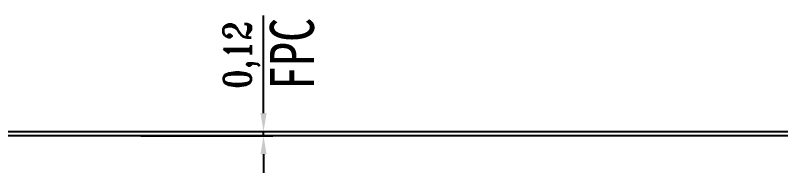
# Model space of a CAD drawing. Header units: millimetres. Extents: x -13735 to -2522, y -872 to 1555.
# Drawn here: x -6795.65 to -6774.83, y -779.74 to -775.46 of the extents above; entities that cross this region are included whole.
import ezdxf

# ---------------------------------------------------------------- set-up
doc = ezdxf.new("R2010")
doc.units = ezdxf.units.MM
doc.header["$LTSCALE"] = 0.3
doc.layers.add('DIM', color=3, linetype='Continuous')
doc.layers.add('DRAW', color=7, linetype='Continuous')
doc.styles.add('HZ0', font='romant.shx', dxfattribs={"width": 0.8, "bigfont": 'HZTXT0.shx'})
doc.styles.add('样式 3', font='SIMFANG.TTF', dxfattribs={"width": 0.8})
doc.dimstyles.new('与水平对齐', dxfattribs={"dimscale": 0.5, "dimtxt": 0.9, "dimasz": 1, "dimexe": 0.5, "dimexo": 0.5, "dimgap": 0.3, "dimtad": 1, "dimtxsty": 'Standard', "dimcen": 1, "dimclrd": 3, "dimclrt": 256, "dimazin": 0, "dimtfac": 1, "dimtmove": 0, "dimatfit": 3, "dimfxl": 0, "dimarcsym": 0})

# ---------------------------------------------------------------- blocks, each defined once
blk = doc.blocks.new('*D154')
at = {"layer": 'Defpoints', "color": 0}
for p in [(-6792.493, -778.62), (-6788.9, -778.62), (-6792.493, -778.74)]:
    blk.add_point(p, dxfattribs=at)
at = {"layer": 'DRAW', "color": 3, "lineweight": -2}
for p, q in [((-6788.9, -778.12), (-6788.9, -775.463)), ((-6788.9, -778.74), (-6788.9, -778.62)), ((-6788.9, -779.24), (-6788.9, -779.74))]:
    blk.add_line(p, q, dxfattribs=at)
at = {"layer": 'DRAW', "color": 0, "lineweight": -2}
for p, q in [((-6792.243, -778.62), (-6788.65, -778.62)), ((-6792.243, -778.74), (-6788.65, -778.74))]:
    blk.add_line(p, q, dxfattribs=at)
at = {"layer": 'DRAW', "color": 3}
for points in [[(-6788.983, -778.12), (-6788.817, -778.12), (-6788.9, -778.62)], [(-6788.983, -779.24), (-6788.817, -779.24), (-6788.9, -778.74)]]:
    blk.add_solid(points, dxfattribs=at)
at = {"layer": 'DRAW', "color": 3, "insert": (-6789.497, -776.541), "char_height": 0.75, "attachment_point": 5, "rotation": 90, "style": 'HZ0'}
blk.add_mtext('0,12', dxfattribs=at)

msp = doc.modelspace()

# ---------------------------------------------------------------- linework, layer by layer
at = {"layer": 'DRAW'}
for p, q in [((-6811.654, -778.62), (-6681.654, -778.62)), ((-6681.654, -778.74), (-6811.654, -778.74))]:
    msp.add_line(p, q, dxfattribs=at)

# ---------------------------------------------------------------- texts
at = {"layer": 'DIM', "color": 3, "insert": (-6788.728, -777.492), "char_height": 1.2, "width": 7.27153, "attachment_point": 1, "rotation": 90, "style": '样式 3'}
msp.add_mtext('{\\fSimSun|b0|i0|c134|p2;FPC}', dxfattribs=at)

# ---------------------------------------------------------------- dimensions: what is measured, and where the dimension line sits
at = {"layer": 'DRAW'}
dim = msp.add_linear_dim(base=(-6788.9, -778.62), p1=(-6792.493, -778.74), p2=(-6792.493, -778.62), angle=90, dimstyle='与水平对齐', override={"dimtxt": 1.5, "dimtxsty": 'HZ0', "dimclrt": 3, "dimfxl": 0.5, "dimarcsym": 1}, dxfattribs=at)
dim.commit()
dim.dimension.update_dxf_attribs({"geometry": '*D154', "text_midpoint": (-6788.9, -776.541), "dimtype": 160})

doc.saveas('drawing.dxf')
